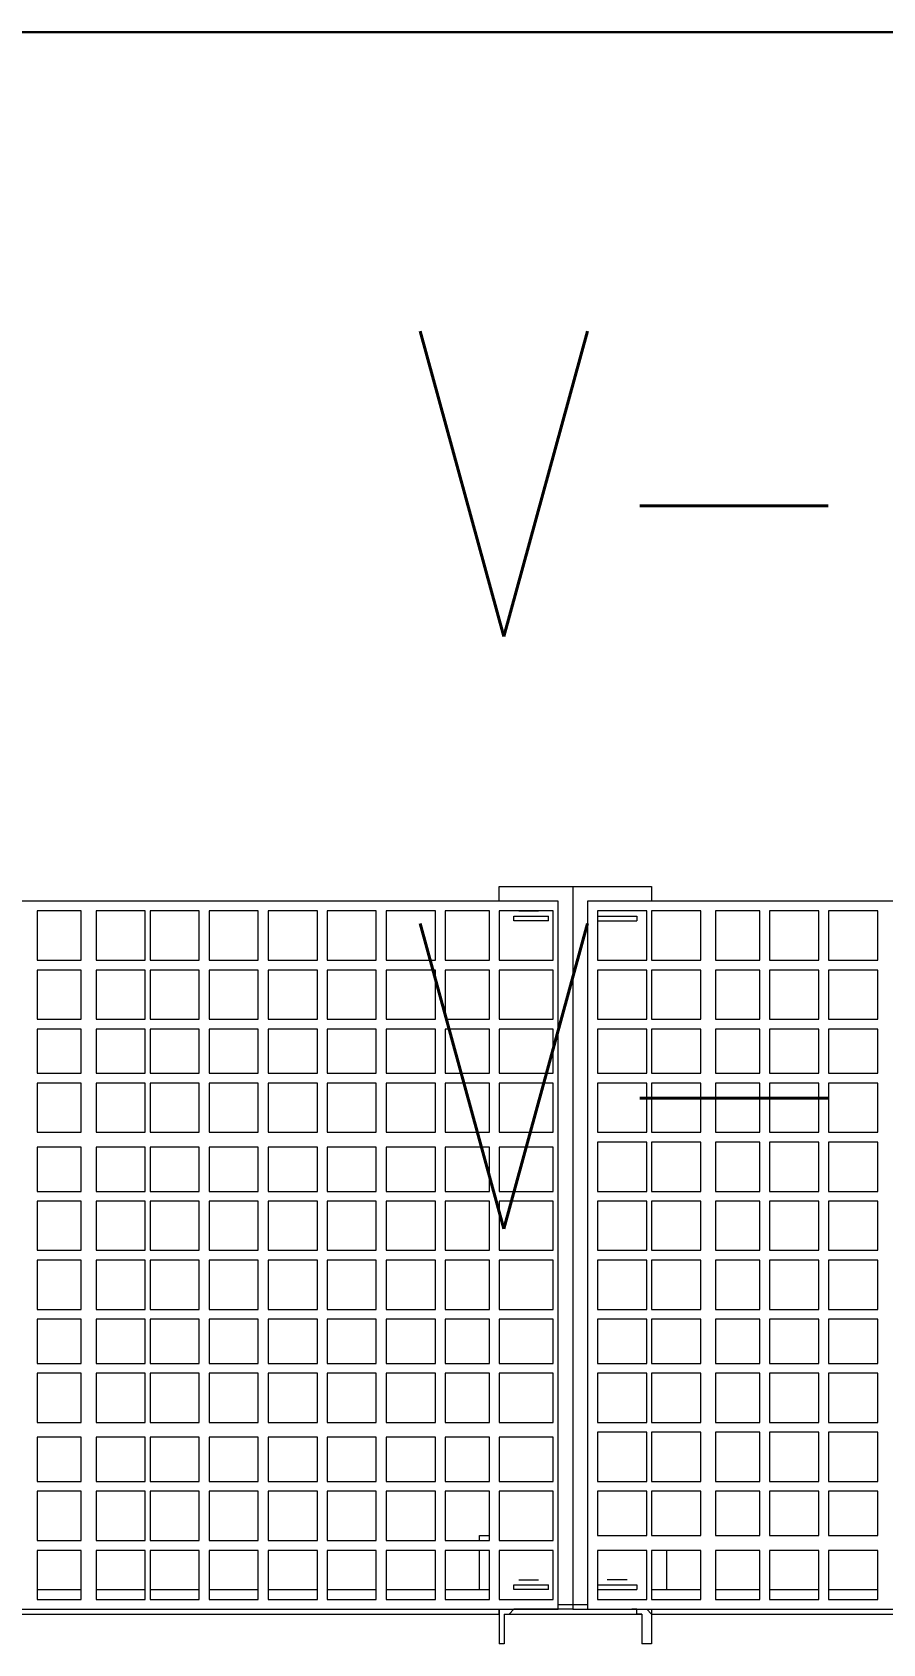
# Model space of a CAD drawing. Header units: metres. Extents: x -13621 to 152406, y -16073 to 22221.
# Drawn here: x 4027.2 to 4082.9, y 681.9 to 787.5 of the extents above; entities that cross this region are included whole.
import ezdxf

# ---------------------------------------------------------------- set-up
doc = ezdxf.new("R2010")
doc.units = ezdxf.units.M
doc.header["$LTSCALE"] = 100
doc.header["$MEASUREMENT"] = 0
doc.layers.get('0').update_dxf_attribs({"color": 9, "lineweight": 9})
for name, color, linetype, lineweight in [('32-ekipman', 9, 'Continuous', 9), ('Data  Tavan', 170, 'Continuous', 30), ('E-YAZI', 7, 'Continuous', 30)]:
    doc.layers.add(name, color=color, linetype=linetype, lineweight=lineweight)
doc.styles.add('E-YAZI', font='txttw.shx')

# ---------------------------------------------------------------- blocks, each defined once
blk = doc.blocks.new('h')
for points in [[(181755.48, -16359.83), (181756.12, -16359.83)], [(181755.48, -16362.09), (181755.48, -16359.83)], [(181756.12, -16361.77), (181756.12, -16359.83)], [(181765.14, -16359.83), (181765.46, -16359.83)], [(181765.14, -16361.77), (181765.14, -16359.83)], [(181765.46, -16362.09), (181765.46, -16359.83)], [(181755.48, -16361.77), (181698.13, -16361.77)], [(181755.48, -16361.77), (181755.8, -16362.09)], [(181764.82, -16361.77), (181756.12, -16361.77)], [(181756.12, -16361.77), (181756.12, -16361.77), (181756.44, -16361.77), (181756.44, -16362.09), (181756.77, -16362.09)], [(181765.14, -16361.77), (181765.14, -16361.77), (181764.82, -16361.77), (181764.5, -16362.09)], [(181818.94, -16361.77), (181765.46, -16361.77)], [(181765.46, -16361.77), (181765.46, -16362.09)], [(181759.67, -16362.09), (181694.27, -16362.09)], [(181743.88, -16362.73), (181740.66, -16362.73)], [(181740.66, -16362.73), (181740.66, -16365.95)], [(181743.88, -16365.95), (181743.88, -16362.73)], [(181747.75, -16362.73), (181744.52, -16362.73)], [(181744.52, -16362.73), (181744.52, -16365.95)], [(181747.75, -16365.95), (181747.75, -16362.73)], [(181751.29, -16362.73), (181748.39, -16362.73)], [(181748.39, -16362.73), (181748.39, -16365.95)], [(181751.29, -16365.95), (181751.29, -16362.73)], [(181755.48, -16362.73), (181752.26, -16362.73)], [(181752.26, -16362.73), (181752.26, -16365.95)], [(181755.48, -16365.95), (181755.48, -16362.73)], [(181759.02, -16362.73), (181755.8, -16362.73)], [(181755.8, -16362.73), (181755.8, -16365.95)], [(181760.63, -16362.09), (181756.77, -16362.09)], [(181759.02, -16365.95), (181759.02, -16362.73)], [(181759.67, -16408.48), (181759.67, -16362.09)], [(181761.6, -16362.41), (181759.67, -16362.41)], [(181760.63, -16362.09), (181764.5, -16362.09)], [(181760.63, -16409.45), (181760.63, -16362.09)], [(181760.63, -16409.45), (181760.63, -16362.09)], [(181823.45, -16362.09), (181761.6, -16362.09)], [(181761.6, -16362.09), (181761.6, -16408.48)], [(181765.46, -16362.73), (181761.92, -16362.73)], [(181761.92, -16362.73), (181761.92, -16365.95)], [(181765.46, -16365.95), (181765.46, -16362.73)], [(181769.01, -16362.73), (181766.11, -16362.73)], [(181766.11, -16362.73), (181766.11, -16365.95)], [(181769.01, -16365.95), (181769.01, -16362.73)], [(181772.87, -16362.73), (181769.65, -16362.73)], [(181769.65, -16362.73), (181769.65, -16365.95)], [(181772.87, -16365.95), (181772.87, -16362.73)], [(181776.74, -16362.73), (181773.52, -16362.73)], [(181773.52, -16362.73), (181773.52, -16365.95)], [(181776.74, -16365.95), (181776.74, -16362.73)], [(181780.61, -16362.73), (181777.38, -16362.73)], [(181777.38, -16362.73), (181777.38, -16365.95)], [(181780.61, -16365.95), (181780.61, -16362.73)], [(181784.47, -16362.73), (181781.25, -16362.73)], [(181781.25, -16362.73), (181781.25, -16365.95)], [(181784.47, -16365.95), (181784.47, -16362.73)], [(181788.34, -16362.73), (181785.12, -16362.73)], [(181785.12, -16362.73), (181785.12, -16365.95)], [(181788.34, -16365.95), (181788.34, -16362.73)], [(181791.88, -16362.73), (181788.66, -16362.73)], [(181788.66, -16362.73), (181788.66, -16365.95)], [(181791.88, -16365.95), (181791.88, -16362.73)], [(181795.75, -16362.73), (181792.85, -16362.73)], [(181792.85, -16362.73), (181792.85, -16365.95)], [(181795.75, -16365.95), (181795.75, -16362.73)], [(181743.88, -16363.38), (181740.66, -16363.38)], [(181747.75, -16363.38), (181744.52, -16363.38)], [(181751.29, -16363.38), (181748.39, -16363.38)], [(181755.48, -16363.38), (181752.26, -16363.38)], [(181754.51, -16365.95), (181754.51, -16363.38)], [(181759.02, -16363.38), (181756.44, -16363.38)], [(181756.44, -16363.7), (181756.44, -16363.38)], [(181759.02, -16363.7), (181756.44, -16363.7)], [(181758.38, -16363.38), (181757.09, -16363.38)], [(181759.02, -16363.7), (181759.02, -16363.38)], [(181762.24, -16363.38), (181764.5, -16363.38)], [(181762.24, -16363.38), (181762.24, -16363.7)], [(181764.5, -16363.7), (181762.24, -16363.7)], [(181762.89, -16363.38), (181764.18, -16363.38)], [(181764.5, -16363.38), (181764.5, -16363.7)], [(181769.01, -16363.38), (181766.11, -16363.38)], [(181766.75, -16363.38), (181766.75, -16365.95)], [(181772.87, -16363.38), (181769.65, -16363.38)], [(181776.74, -16363.38), (181773.52, -16363.38)], [(181780.61, -16363.38), (181777.38, -16363.38)], [(181784.47, -16363.38), (181781.25, -16363.38)], [(181788.34, -16363.38), (181785.12, -16363.38)], [(181791.88, -16363.38), (181788.66, -16363.38)], [(181795.75, -16363.38), (181792.85, -16363.38)], [(181757.09, -16364.02), (181758.38, -16364.02)], [(181764.18, -16364.02), (181762.89, -16364.02)], [(181740.66, -16365.95), (181743.88, -16365.95)], [(181744.52, -16365.95), (181747.75, -16365.95)], [(181748.39, -16365.95), (181751.29, -16365.95)], [(181752.26, -16365.95), (181755.48, -16365.95)], [(181755.8, -16365.95), (181759.02, -16365.95)], [(181761.92, -16365.95), (181765.46, -16365.95)], [(181766.11, -16365.95), (181769.01, -16365.95)], [(181769.65, -16365.95), (181772.87, -16365.95)], [(181773.52, -16365.95), (181776.74, -16365.95)], [(181777.38, -16365.95), (181780.61, -16365.95)], [(181781.25, -16365.95), (181784.47, -16365.95)], [(181785.12, -16365.95), (181788.34, -16365.95)], [(181788.66, -16365.95), (181791.88, -16365.95)], [(181792.85, -16365.95), (181795.75, -16365.95)], [(181743.88, -16366.92), (181740.66, -16366.92)], [(181740.66, -16366.92), (181740.66, -16369.82)], [(181743.88, -16369.82), (181743.88, -16366.92)], [(181747.75, -16366.92), (181744.52, -16366.92)], [(181744.52, -16366.92), (181744.52, -16369.82)], [(181747.75, -16369.82), (181747.75, -16366.92)], [(181751.29, -16366.92), (181748.39, -16366.92)], [(181748.39, -16366.92), (181748.39, -16369.82)], [(181751.29, -16369.82), (181751.29, -16366.92)], [(181755.48, -16366.92), (181752.26, -16366.92)], [(181752.26, -16366.92), (181752.26, -16369.82)], [(181755.48, -16366.92), (181754.51, -16366.92)], [(181755.48, -16369.82), (181755.48, -16366.92)], [(181759.02, -16366.92), (181755.8, -16366.92)], [(181755.8, -16366.92), (181755.8, -16369.82)], [(181759.02, -16369.82), (181759.02, -16366.92)], [(181765.46, -16366.6), (181761.92, -16366.6)], [(181761.92, -16366.6), (181761.92, -16369.82)], [(181765.46, -16369.82), (181765.46, -16366.6)], [(181769.01, -16366.6), (181766.11, -16366.6)], [(181766.11, -16366.6), (181766.11, -16369.82)], [(181766.75, -16366.92), (181766.11, -16366.92)], [(181766.75, -16366.6), (181766.75, -16366.92)], [(181769.01, -16369.82), (181769.01, -16366.6)], [(181772.87, -16366.6), (181769.65, -16366.6)], [(181769.65, -16366.6), (181769.65, -16369.82)], [(181772.87, -16369.82), (181772.87, -16366.6)], [(181776.74, -16366.6), (181773.52, -16366.6)], [(181773.52, -16366.6), (181773.52, -16369.82)], [(181776.74, -16369.82), (181776.74, -16366.6)], [(181780.61, -16366.6), (181777.38, -16366.6)], [(181777.38, -16366.6), (181777.38, -16369.82)], [(181780.61, -16369.82), (181780.61, -16366.6)], [(181784.47, -16366.6), (181781.25, -16366.6)], [(181781.25, -16366.6), (181781.25, -16369.82)], [(181784.47, -16369.82), (181784.47, -16366.6)], [(181788.34, -16366.6), (181785.12, -16366.6)], [(181785.12, -16366.6), (181785.12, -16369.82)], [(181788.34, -16369.82), (181788.34, -16366.6)], [(181791.88, -16366.6), (181788.66, -16366.6)], [(181788.66, -16366.6), (181788.66, -16369.82)], [(181791.88, -16369.82), (181791.88, -16366.6)], [(181795.75, -16366.6), (181792.85, -16366.6)], [(181792.85, -16366.6), (181792.85, -16369.82)], [(181795.75, -16369.82), (181795.75, -16366.6)], [(181740.66, -16369.82), (181743.88, -16369.82)], [(181744.52, -16369.82), (181747.75, -16369.82)], [(181748.39, -16369.82), (181751.29, -16369.82)], [(181752.26, -16369.82), (181755.48, -16369.82)], [(181755.8, -16369.82), (181759.02, -16369.82)], [(181761.92, -16369.82), (181765.46, -16369.82)], [(181766.11, -16369.82), (181769.01, -16369.82)], [(181769.65, -16369.82), (181772.87, -16369.82)], [(181773.52, -16369.82), (181776.74, -16369.82)], [(181777.38, -16369.82), (181780.61, -16369.82)], [(181781.25, -16369.82), (181784.47, -16369.82)], [(181785.12, -16369.82), (181788.34, -16369.82)], [(181788.66, -16369.82), (181791.88, -16369.82)], [(181792.85, -16369.82), (181795.75, -16369.82)], [(181743.88, -16370.47), (181740.66, -16370.47)], [(181740.66, -16370.47), (181740.66, -16373.69)], [(181743.88, -16373.69), (181743.88, -16370.47)], [(181747.75, -16370.47), (181744.52, -16370.47)], [(181744.52, -16370.47), (181744.52, -16373.69)], [(181747.75, -16373.69), (181747.75, -16370.47)], [(181751.29, -16370.47), (181748.39, -16370.47)], [(181748.39, -16370.47), (181748.39, -16373.69)], [(181751.29, -16373.69), (181751.29, -16370.47)], [(181755.48, -16370.47), (181752.26, -16370.47)], [(181752.26, -16370.47), (181752.26, -16373.69)], [(181755.48, -16373.69), (181755.48, -16370.47)], [(181759.02, -16370.47), (181755.8, -16370.47)], [(181755.8, -16370.47), (181755.8, -16373.69)], [(181759.02, -16373.69), (181759.02, -16370.47)], [(181765.46, -16370.47), (181761.92, -16370.47)], [(181761.92, -16370.47), (181761.92, -16373.36)], [(181765.46, -16373.36), (181765.46, -16370.47)], [(181769.01, -16370.47), (181766.11, -16370.47)], [(181766.11, -16370.47), (181766.11, -16373.36)], [(181769.01, -16373.36), (181769.01, -16370.47)], [(181772.87, -16370.47), (181769.65, -16370.47)], [(181769.65, -16370.47), (181769.65, -16373.36)], [(181772.87, -16373.36), (181772.87, -16370.47)], [(181776.74, -16370.47), (181773.52, -16370.47)], [(181773.52, -16370.47), (181773.52, -16373.36)], [(181776.74, -16373.36), (181776.74, -16370.47)], [(181780.61, -16370.47), (181777.38, -16370.47)], [(181777.38, -16370.47), (181777.38, -16373.36)], [(181780.61, -16373.36), (181780.61, -16370.47)], [(181784.47, -16370.47), (181781.25, -16370.47)], [(181781.25, -16370.47), (181781.25, -16373.36)], [(181784.47, -16373.36), (181784.47, -16370.47)], [(181788.34, -16370.47), (181785.12, -16370.47)], [(181785.12, -16370.47), (181785.12, -16373.36)], [(181788.34, -16373.36), (181788.34, -16370.47)], [(181791.88, -16370.47), (181788.66, -16370.47)], [(181788.66, -16370.47), (181788.66, -16373.36)], [(181791.88, -16373.36), (181791.88, -16370.47)], [(181795.75, -16370.47), (181792.85, -16370.47)], [(181792.85, -16370.47), (181792.85, -16373.36)], [(181795.75, -16373.36), (181795.75, -16370.47)], [(181761.92, -16373.36), (181765.46, -16373.36)], [(181766.11, -16373.36), (181769.01, -16373.36)], [(181769.65, -16373.36), (181772.87, -16373.36)], [(181773.52, -16373.36), (181776.74, -16373.36)], [(181777.38, -16373.36), (181780.61, -16373.36)], [(181781.25, -16373.36), (181784.47, -16373.36)], [(181785.12, -16373.36), (181788.34, -16373.36)], [(181788.66, -16373.36), (181791.88, -16373.36)], [(181792.85, -16373.36), (181795.75, -16373.36)], [(181740.66, -16373.69), (181743.88, -16373.69)], [(181743.88, -16374.33), (181740.66, -16374.33)], [(181740.66, -16374.33), (181740.66, -16377.55)], [(181743.88, -16377.55), (181743.88, -16374.33)], [(181744.52, -16373.69), (181747.75, -16373.69)], [(181747.75, -16374.33), (181744.52, -16374.33)], [(181744.52, -16374.33), (181744.52, -16377.55)], [(181747.75, -16377.55), (181747.75, -16374.33)], [(181748.39, -16373.69), (181751.29, -16373.69)], [(181751.29, -16374.33), (181748.39, -16374.33)], [(181748.39, -16374.33), (181748.39, -16377.55)], [(181751.29, -16377.55), (181751.29, -16374.33)], [(181752.26, -16373.69), (181755.48, -16373.69)], [(181755.48, -16374.33), (181752.26, -16374.33)], [(181752.26, -16374.33), (181752.26, -16377.55)], [(181755.48, -16377.55), (181755.48, -16374.33)], [(181755.8, -16373.69), (181759.02, -16373.69)], [(181759.02, -16374.33), (181755.8, -16374.33)], [(181755.8, -16374.33), (181755.8, -16377.55)], [(181759.02, -16377.55), (181759.02, -16374.33)], [(181765.46, -16374.33), (181761.92, -16374.33)], [(181761.92, -16374.33), (181761.92, -16377.55)], [(181765.46, -16377.55), (181765.46, -16374.33)], [(181769.01, -16374.33), (181766.11, -16374.33)], [(181766.11, -16374.33), (181766.11, -16377.55)], [(181769.01, -16377.55), (181769.01, -16374.33)], [(181772.87, -16374.33), (181769.65, -16374.33)], [(181769.65, -16374.33), (181769.65, -16377.55)], [(181772.87, -16377.55), (181772.87, -16374.33)], [(181776.74, -16374.33), (181773.52, -16374.33)], [(181773.52, -16374.33), (181773.52, -16377.55)], [(181776.74, -16377.55), (181776.74, -16374.33)], [(181780.61, -16374.33), (181777.38, -16374.33)], [(181777.38, -16374.33), (181777.38, -16377.55)], [(181780.61, -16377.55), (181780.61, -16374.33)], [(181784.47, -16374.33), (181781.25, -16374.33)], [(181781.25, -16374.33), (181781.25, -16377.55)], [(181784.47, -16377.55), (181784.47, -16374.33)], [(181788.34, -16374.33), (181785.12, -16374.33)], [(181785.12, -16374.33), (181785.12, -16377.55)], [(181788.34, -16377.55), (181788.34, -16374.33)], [(181791.88, -16374.33), (181788.66, -16374.33)], [(181788.66, -16374.33), (181788.66, -16377.55)], [(181791.88, -16377.55), (181791.88, -16374.33)], [(181795.75, -16374.33), (181792.85, -16374.33)], [(181792.85, -16374.33), (181792.85, -16377.55)], [(181795.75, -16377.55), (181795.75, -16374.33)], [(181740.66, -16377.55), (181743.88, -16377.55)], [(181744.52, -16377.55), (181747.75, -16377.55)], [(181748.39, -16377.55), (181751.29, -16377.55)], [(181752.26, -16377.55), (181755.48, -16377.55)], [(181755.8, -16377.55), (181759.02, -16377.55)], [(181761.92, -16377.55), (181765.46, -16377.55)], [(181766.11, -16377.55), (181769.01, -16377.55)], [(181769.65, -16377.55), (181772.87, -16377.55)], [(181773.52, -16377.55), (181776.74, -16377.55)], [(181777.38, -16377.55), (181780.61, -16377.55)], [(181781.25, -16377.55), (181784.47, -16377.55)], [(181785.12, -16377.55), (181788.34, -16377.55)], [(181788.66, -16377.55), (181791.88, -16377.55)], [(181792.85, -16377.55), (181795.75, -16377.55)], [(181743.88, -16378.2), (181740.66, -16378.2)], [(181740.66, -16378.2), (181740.66, -16381.1)], [(181743.88, -16381.1), (181743.88, -16378.2)], [(181747.75, -16378.2), (181744.52, -16378.2)], [(181744.52, -16378.2), (181744.52, -16381.1)], [(181747.75, -16381.1), (181747.75, -16378.2)], [(181751.29, -16378.2), (181748.39, -16378.2)], [(181748.39, -16378.2), (181748.39, -16381.1)], [(181751.29, -16381.1), (181751.29, -16378.2)], [(181755.48, -16378.2), (181752.26, -16378.2)], [(181752.26, -16378.2), (181752.26, -16381.1)], [(181755.48, -16381.1), (181755.48, -16378.2)], [(181759.02, -16378.2), (181755.8, -16378.2)], [(181755.8, -16378.2), (181755.8, -16381.1)], [(181759.02, -16381.1), (181759.02, -16378.2)], [(181765.46, -16378.2), (181761.92, -16378.2)], [(181761.92, -16378.2), (181761.92, -16381.1)], [(181765.46, -16381.1), (181765.46, -16378.2)], [(181769.01, -16378.2), (181766.11, -16378.2)], [(181766.11, -16378.2), (181766.11, -16381.1)], [(181769.01, -16381.1), (181769.01, -16378.2)], [(181772.87, -16378.2), (181769.65, -16378.2)], [(181769.65, -16378.2), (181769.65, -16381.1)], [(181772.87, -16381.1), (181772.87, -16378.2)], [(181776.74, -16378.2), (181773.52, -16378.2)], [(181773.52, -16378.2), (181773.52, -16381.1)], [(181776.74, -16381.1), (181776.74, -16378.2)], [(181780.61, -16378.2), (181777.38, -16378.2)], [(181777.38, -16378.2), (181777.38, -16381.1)], [(181780.61, -16381.1), (181780.61, -16378.2)], [(181784.47, -16378.2), (181781.25, -16378.2)], [(181781.25, -16378.2), (181781.25, -16381.1)], [(181784.47, -16381.1), (181784.47, -16378.2)], [(181788.34, -16378.2), (181785.12, -16378.2)], [(181785.12, -16378.2), (181785.12, -16381.1)], [(181788.34, -16381.1), (181788.34, -16378.2)], [(181791.88, -16378.2), (181788.66, -16378.2)], [(181788.66, -16378.2), (181788.66, -16381.1)], [(181791.88, -16381.1), (181791.88, -16378.2)], [(181795.75, -16378.2), (181792.85, -16378.2)], [(181792.85, -16378.2), (181792.85, -16381.1)], [(181795.75, -16381.1), (181795.75, -16378.2)], [(181740.66, -16381.1), (181743.88, -16381.1)], [(181743.88, -16381.74), (181740.66, -16381.74)], [(181740.66, -16381.74), (181740.66, -16384.96)], [(181743.88, -16384.96), (181743.88, -16381.74)], [(181744.52, -16381.1), (181747.75, -16381.1)], [(181747.75, -16381.74), (181744.52, -16381.74)], [(181744.52, -16381.74), (181744.52, -16384.96)], [(181747.75, -16384.96), (181747.75, -16381.74)], [(181748.39, -16381.1), (181751.29, -16381.1)], [(181751.29, -16381.74), (181748.39, -16381.74)], [(181748.39, -16381.74), (181748.39, -16384.96)], [(181751.29, -16384.96), (181751.29, -16381.74)], [(181752.26, -16381.1), (181755.48, -16381.1)], [(181755.48, -16381.74), (181752.26, -16381.74)], [(181752.26, -16381.74), (181752.26, -16384.96)], [(181755.48, -16384.96), (181755.48, -16381.74)], [(181755.8, -16381.1), (181759.02, -16381.1)], [(181759.02, -16381.74), (181755.8, -16381.74)], [(181755.8, -16381.74), (181755.8, -16384.96)], [(181759.02, -16384.96), (181759.02, -16381.74)], [(181761.92, -16381.1), (181765.46, -16381.1)], [(181765.46, -16381.74), (181761.92, -16381.74)], [(181761.92, -16381.74), (181761.92, -16384.96)], [(181765.46, -16384.96), (181765.46, -16381.74)], [(181766.11, -16381.1), (181769.01, -16381.1)], [(181769.01, -16381.74), (181766.11, -16381.74)], [(181766.11, -16381.74), (181766.11, -16384.96)], [(181769.01, -16384.96), (181769.01, -16381.74)], [(181769.65, -16381.1), (181772.87, -16381.1)], [(181772.87, -16381.74), (181769.65, -16381.74)], [(181769.65, -16381.74), (181769.65, -16384.96)], [(181772.87, -16384.96), (181772.87, -16381.74)], [(181773.52, -16381.1), (181776.74, -16381.1)], [(181776.74, -16381.74), (181773.52, -16381.74)], [(181773.52, -16381.74), (181773.52, -16384.96)], [(181776.74, -16384.96), (181776.74, -16381.74)], [(181777.38, -16381.1), (181780.61, -16381.1)], [(181780.61, -16381.74), (181777.38, -16381.74)], [(181777.38, -16381.74), (181777.38, -16384.96)], [(181780.61, -16384.96), (181780.61, -16381.74)], [(181781.25, -16381.1), (181784.47, -16381.1)], [(181784.47, -16381.74), (181781.25, -16381.74)], [(181781.25, -16381.74), (181781.25, -16384.96)], [(181784.47, -16384.96), (181784.47, -16381.74)], [(181785.12, -16381.1), (181788.34, -16381.1)], [(181788.34, -16381.74), (181785.12, -16381.74)], [(181785.12, -16381.74), (181785.12, -16384.96)], [(181788.34, -16384.96), (181788.34, -16381.74)], [(181788.66, -16381.1), (181791.88, -16381.1)], [(181791.88, -16381.74), (181788.66, -16381.74)], [(181788.66, -16381.74), (181788.66, -16384.96)], [(181791.88, -16384.96), (181791.88, -16381.74)], [(181792.85, -16381.1), (181795.75, -16381.1)], [(181795.75, -16381.74), (181792.85, -16381.74)], [(181792.85, -16381.74), (181792.85, -16384.96)], [(181795.75, -16384.96), (181795.75, -16381.74)], [(181740.66, -16384.96), (181743.88, -16384.96)], [(181744.52, -16384.96), (181747.75, -16384.96)], [(181748.39, -16384.96), (181751.29, -16384.96)], [(181752.26, -16384.96), (181755.48, -16384.96)], [(181755.8, -16384.96), (181759.02, -16384.96)], [(181761.92, -16384.96), (181765.46, -16384.96)], [(181766.11, -16384.96), (181769.01, -16384.96)], [(181769.65, -16384.96), (181772.87, -16384.96)], [(181773.52, -16384.96), (181776.74, -16384.96)], [(181777.38, -16384.96), (181780.61, -16384.96)], [(181781.25, -16384.96), (181784.47, -16384.96)], [(181785.12, -16384.96), (181788.34, -16384.96)], [(181788.66, -16384.96), (181791.88, -16384.96)], [(181792.85, -16384.96), (181795.75, -16384.96)], [(181743.88, -16385.61), (181740.66, -16385.61)], [(181740.66, -16385.61), (181740.66, -16388.83)], [(181743.88, -16388.83), (181743.88, -16385.61)], [(181747.75, -16385.61), (181744.52, -16385.61)], [(181744.52, -16385.61), (181744.52, -16388.83)], [(181747.75, -16388.83), (181747.75, -16385.61)], [(181751.29, -16385.61), (181748.39, -16385.61)], [(181748.39, -16385.61), (181748.39, -16388.83)], [(181751.29, -16388.83), (181751.29, -16385.61)], [(181755.48, -16385.61), (181752.26, -16385.61)], [(181752.26, -16385.61), (181752.26, -16388.83)], [(181755.48, -16388.83), (181755.48, -16385.61)], [(181759.02, -16385.61), (181755.8, -16385.61)], [(181755.8, -16385.61), (181755.8, -16388.83)], [(181759.02, -16388.83), (181759.02, -16385.61)], [(181765.46, -16385.61), (181761.92, -16385.61)], [(181761.92, -16385.61), (181761.92, -16388.83)], [(181765.46, -16388.83), (181765.46, -16385.61)], [(181769.01, -16385.61), (181766.11, -16385.61)], [(181766.11, -16385.61), (181766.11, -16388.83)], [(181769.01, -16388.83), (181769.01, -16385.61)], [(181772.87, -16385.61), (181769.65, -16385.61)], [(181769.65, -16385.61), (181769.65, -16388.83)], [(181772.87, -16388.83), (181772.87, -16385.61)], [(181776.74, -16385.61), (181773.52, -16385.61)], [(181773.52, -16385.61), (181773.52, -16388.83)], [(181776.74, -16388.83), (181776.74, -16385.61)], [(181780.61, -16385.61), (181777.38, -16385.61)], [(181777.38, -16385.61), (181777.38, -16388.83)], [(181780.61, -16388.83), (181780.61, -16385.61)], [(181784.47, -16385.61), (181781.25, -16385.61)], [(181781.25, -16385.61), (181781.25, -16388.83)], [(181784.47, -16388.83), (181784.47, -16385.61)], [(181788.34, -16385.61), (181785.12, -16385.61)], [(181785.12, -16385.61), (181785.12, -16388.83)], [(181788.34, -16388.83), (181788.34, -16385.61)], [(181791.88, -16385.61), (181788.66, -16385.61)], [(181788.66, -16385.61), (181788.66, -16388.83)], [(181791.88, -16388.83), (181791.88, -16385.61)], [(181795.75, -16385.61), (181792.85, -16385.61)], [(181792.85, -16385.61), (181792.85, -16388.83)], [(181795.75, -16388.83), (181795.75, -16385.61)], [(181740.66, -16388.83), (181743.88, -16388.83)], [(181744.52, -16388.83), (181747.75, -16388.83)], [(181748.39, -16388.83), (181751.29, -16388.83)], [(181752.26, -16388.83), (181755.48, -16388.83)], [(181755.8, -16388.83), (181759.02, -16388.83)], [(181761.92, -16388.83), (181765.46, -16388.83)], [(181766.11, -16388.83), (181769.01, -16388.83)], [(181769.65, -16388.83), (181772.87, -16388.83)], [(181773.52, -16388.83), (181776.74, -16388.83)], [(181777.38, -16388.83), (181780.61, -16388.83)], [(181781.25, -16388.83), (181784.47, -16388.83)], [(181785.12, -16388.83), (181788.34, -16388.83)], [(181788.66, -16388.83), (181791.88, -16388.83)], [(181792.85, -16388.83), (181795.75, -16388.83)], [(181743.88, -16389.47), (181740.66, -16389.47)], [(181740.66, -16389.47), (181740.66, -16392.69)], [(181743.88, -16392.69), (181743.88, -16389.47)], [(181747.75, -16389.47), (181744.52, -16389.47)], [(181744.52, -16389.47), (181744.52, -16392.69)], [(181747.75, -16392.69), (181747.75, -16389.47)], [(181751.29, -16389.47), (181748.39, -16389.47)], [(181748.39, -16389.47), (181748.39, -16392.69)], [(181751.29, -16392.69), (181751.29, -16389.47)], [(181755.48, -16389.47), (181752.26, -16389.47)], [(181752.26, -16389.47), (181752.26, -16392.69)], [(181755.48, -16392.69), (181755.48, -16389.47)], [(181759.02, -16389.47), (181755.8, -16389.47)], [(181755.8, -16389.47), (181755.8, -16392.69)], [(181759.02, -16392.69), (181759.02, -16389.47)], [(181765.46, -16389.47), (181761.92, -16389.47)], [(181761.92, -16389.47), (181761.92, -16392.37)], [(181765.46, -16392.37), (181765.46, -16389.47)], [(181769.01, -16389.47), (181766.11, -16389.47)], [(181766.11, -16389.47), (181766.11, -16392.37)], [(181769.01, -16392.37), (181769.01, -16389.47)], [(181772.87, -16389.47), (181769.65, -16389.47)], [(181769.65, -16389.47), (181769.65, -16392.37)], [(181772.87, -16392.37), (181772.87, -16389.47)], [(181776.74, -16389.47), (181773.52, -16389.47)], [(181773.52, -16389.47), (181773.52, -16392.37)], [(181776.74, -16392.37), (181776.74, -16389.47)], [(181780.61, -16389.47), (181777.38, -16389.47)], [(181777.38, -16389.47), (181777.38, -16392.37)], [(181780.61, -16392.37), (181780.61, -16389.47)], [(181784.47, -16389.47), (181781.25, -16389.47)], [(181781.25, -16389.47), (181781.25, -16392.37)], [(181784.47, -16392.37), (181784.47, -16389.47)], [(181788.34, -16389.47), (181785.12, -16389.47)], [(181785.12, -16389.47), (181785.12, -16392.37)], [(181788.34, -16392.37), (181788.34, -16389.47)], [(181791.88, -16389.47), (181788.66, -16389.47)], [(181788.66, -16389.47), (181788.66, -16392.37)], [(181791.88, -16392.37), (181791.88, -16389.47)], [(181795.75, -16389.47), (181792.85, -16389.47)], [(181792.85, -16389.47), (181792.85, -16392.37)], [(181795.75, -16392.37), (181795.75, -16389.47)], [(181761.92, -16392.37), (181765.46, -16392.37)], [(181766.11, -16392.37), (181769.01, -16392.37)], [(181769.65, -16392.37), (181772.87, -16392.37)], [(181773.52, -16392.37), (181776.74, -16392.37)], [(181777.38, -16392.37), (181780.61, -16392.37)], [(181781.25, -16392.37), (181784.47, -16392.37)], [(181785.12, -16392.37), (181788.34, -16392.37)], [(181788.66, -16392.37), (181791.88, -16392.37)], [(181792.85, -16392.37), (181795.75, -16392.37)], [(181740.66, -16392.69), (181743.88, -16392.69)], [(181743.88, -16393.34), (181740.66, -16393.34)], [(181740.66, -16393.34), (181740.66, -16396.56)], [(181743.88, -16396.56), (181743.88, -16393.34)], [(181744.52, -16392.69), (181747.75, -16392.69)], [(181747.75, -16393.34), (181744.52, -16393.34)], [(181744.52, -16393.34), (181744.52, -16396.56)], [(181747.75, -16396.56), (181747.75, -16393.34)], [(181748.39, -16392.69), (181751.29, -16392.69)], [(181751.29, -16393.34), (181748.39, -16393.34)], [(181748.39, -16393.34), (181748.39, -16396.56)], [(181751.29, -16396.56), (181751.29, -16393.34)], [(181752.26, -16392.69), (181755.48, -16392.69)], [(181755.48, -16393.34), (181752.26, -16393.34)], [(181752.26, -16393.34), (181752.26, -16396.56)], [(181755.48, -16396.56), (181755.48, -16393.34)], [(181755.8, -16392.69), (181759.02, -16392.69)], [(181759.02, -16393.34), (181755.8, -16393.34)], [(181755.8, -16393.34), (181755.8, -16396.56)], [(181759.02, -16396.56), (181759.02, -16393.34)], [(181765.46, -16393.34), (181761.92, -16393.34)], [(181761.92, -16393.34), (181761.92, -16396.56)], [(181765.46, -16396.56), (181765.46, -16393.34)], [(181769.01, -16393.34), (181766.11, -16393.34)], [(181766.11, -16393.34), (181766.11, -16396.56)], [(181769.01, -16396.56), (181769.01, -16393.34)], [(181772.87, -16393.34), (181769.65, -16393.34)], [(181769.65, -16393.34), (181769.65, -16396.56)], [(181772.87, -16396.56), (181772.87, -16393.34)], [(181776.74, -16393.34), (181773.52, -16393.34)], [(181773.52, -16393.34), (181773.52, -16396.56)], [(181776.74, -16396.56), (181776.74, -16393.34)], [(181780.61, -16393.34), (181777.38, -16393.34)], [(181777.38, -16393.34), (181777.38, -16396.56)], [(181780.61, -16396.56), (181780.61, -16393.34)], [(181784.47, -16393.34), (181781.25, -16393.34)], [(181781.25, -16393.34), (181781.25, -16396.56)], [(181784.47, -16396.56), (181784.47, -16393.34)], [(181788.34, -16393.34), (181785.12, -16393.34)], [(181785.12, -16393.34), (181785.12, -16396.56)], [(181788.34, -16396.56), (181788.34, -16393.34)], [(181791.88, -16393.34), (181788.66, -16393.34)], [(181788.66, -16393.34), (181788.66, -16396.56)], [(181791.88, -16396.56), (181791.88, -16393.34)], [(181795.75, -16393.34), (181792.85, -16393.34)], [(181792.85, -16393.34), (181792.85, -16396.56)], [(181795.75, -16396.56), (181795.75, -16393.34)], [(181740.66, -16396.56), (181743.88, -16396.56)], [(181744.52, -16396.56), (181747.75, -16396.56)], [(181748.39, -16396.56), (181751.29, -16396.56)], [(181752.26, -16396.56), (181755.48, -16396.56)], [(181755.8, -16396.56), (181759.02, -16396.56)], [(181761.92, -16396.56), (181765.46, -16396.56)], [(181766.11, -16396.56), (181769.01, -16396.56)], [(181769.65, -16396.56), (181772.87, -16396.56)], [(181773.52, -16396.56), (181776.74, -16396.56)], [(181777.38, -16396.56), (181780.61, -16396.56)], [(181781.25, -16396.56), (181784.47, -16396.56)], [(181785.12, -16396.56), (181788.34, -16396.56)], [(181788.66, -16396.56), (181791.88, -16396.56)], [(181792.85, -16396.56), (181795.75, -16396.56)], [(181743.88, -16397.21), (181740.66, -16397.21)], [(181740.66, -16397.21), (181740.66, -16400.1)], [(181743.88, -16400.1), (181743.88, -16397.21)], [(181747.75, -16397.21), (181744.52, -16397.21)], [(181744.52, -16397.21), (181744.52, -16400.1)], [(181747.75, -16400.1), (181747.75, -16397.21)], [(181751.29, -16397.21), (181748.39, -16397.21)], [(181748.39, -16397.21), (181748.39, -16400.1)], [(181751.29, -16400.1), (181751.29, -16397.21)], [(181755.48, -16397.21), (181752.26, -16397.21)], [(181752.26, -16397.21), (181752.26, -16400.1)], [(181755.48, -16400.1), (181755.48, -16397.21)], [(181759.02, -16397.21), (181755.8, -16397.21)], [(181755.8, -16397.21), (181755.8, -16400.1)], [(181759.02, -16400.1), (181759.02, -16397.21)], [(181765.46, -16397.21), (181761.92, -16397.21)], [(181761.92, -16397.21), (181761.92, -16400.1)], [(181765.46, -16400.1), (181765.46, -16397.21)], [(181769.01, -16397.21), (181766.11, -16397.21)], [(181766.11, -16397.21), (181766.11, -16400.1)], [(181769.01, -16400.1), (181769.01, -16397.21)], [(181772.87, -16397.21), (181769.65, -16397.21)], [(181769.65, -16397.21), (181769.65, -16400.1)], [(181772.87, -16400.1), (181772.87, -16397.21)], [(181776.74, -16397.21), (181773.52, -16397.21)], [(181773.52, -16397.21), (181773.52, -16400.1)], [(181776.74, -16400.1), (181776.74, -16397.21)], [(181780.61, -16397.21), (181777.38, -16397.21)], [(181777.38, -16397.21), (181777.38, -16400.1)], [(181780.61, -16400.1), (181780.61, -16397.21)], [(181784.47, -16397.21), (181781.25, -16397.21)], [(181781.25, -16397.21), (181781.25, -16400.1)], [(181784.47, -16400.1), (181784.47, -16397.21)], [(181788.34, -16397.21), (181785.12, -16397.21)], [(181785.12, -16397.21), (181785.12, -16400.1)], [(181788.34, -16400.1), (181788.34, -16397.21)], [(181791.88, -16397.21), (181788.66, -16397.21)], [(181788.66, -16397.21), (181788.66, -16400.1)], [(181791.88, -16400.1), (181791.88, -16397.21)], [(181795.75, -16397.21), (181792.85, -16397.21)], [(181792.85, -16397.21), (181792.85, -16400.1)], [(181795.75, -16400.1), (181795.75, -16397.21)], [(181740.66, -16400.1), (181743.88, -16400.1)], [(181743.88, -16400.75), (181740.66, -16400.75)], [(181740.66, -16400.75), (181740.66, -16403.97)], [(181743.88, -16403.97), (181743.88, -16400.75)], [(181744.52, -16400.1), (181747.75, -16400.1)], [(181747.75, -16400.75), (181744.52, -16400.75)], [(181744.52, -16400.75), (181744.52, -16403.97)], [(181747.75, -16403.97), (181747.75, -16400.75)], [(181748.39, -16400.1), (181751.29, -16400.1)], [(181751.29, -16400.75), (181748.39, -16400.75)], [(181748.39, -16400.75), (181748.39, -16403.97)], [(181751.29, -16403.97), (181751.29, -16400.75)], [(181752.26, -16400.1), (181755.48, -16400.1)], [(181755.48, -16400.75), (181752.26, -16400.75)], [(181752.26, -16400.75), (181752.26, -16403.97)], [(181755.48, -16403.97), (181755.48, -16400.75)], [(181755.8, -16400.1), (181759.02, -16400.1)], [(181759.02, -16400.75), (181755.8, -16400.75)], [(181755.8, -16400.75), (181755.8, -16403.97)], [(181759.02, -16403.97), (181759.02, -16400.75)], [(181761.92, -16400.1), (181765.46, -16400.1)], [(181765.46, -16400.75), (181761.92, -16400.75)], [(181761.92, -16400.75), (181761.92, -16403.97)], [(181765.46, -16403.97), (181765.46, -16400.75)], [(181766.11, -16400.1), (181769.01, -16400.1)], [(181769.01, -16400.75), (181766.11, -16400.75)], [(181766.11, -16400.75), (181766.11, -16403.97)], [(181769.01, -16403.97), (181769.01, -16400.75)], [(181769.65, -16400.1), (181772.87, -16400.1)], [(181772.87, -16400.75), (181769.65, -16400.75)], [(181769.65, -16400.75), (181769.65, -16403.97)], [(181772.87, -16403.97), (181772.87, -16400.75)], [(181773.52, -16400.1), (181776.74, -16400.1)], [(181776.74, -16400.75), (181773.52, -16400.75)], [(181773.52, -16400.75), (181773.52, -16403.97)], [(181776.74, -16403.97), (181776.74, -16400.75)], [(181777.38, -16400.1), (181780.61, -16400.1)], [(181780.61, -16400.75), (181777.38, -16400.75)], [(181777.38, -16400.75), (181777.38, -16403.97)], [(181780.61, -16403.97), (181780.61, -16400.75)], [(181781.25, -16400.1), (181784.47, -16400.1)], [(181784.47, -16400.75), (181781.25, -16400.75)], [(181781.25, -16400.75), (181781.25, -16403.97)], [(181784.47, -16403.97), (181784.47, -16400.75)], [(181785.12, -16400.1), (181788.34, -16400.1)], [(181788.34, -16400.75), (181785.12, -16400.75)], [(181785.12, -16400.75), (181785.12, -16403.97)], [(181788.34, -16403.97), (181788.34, -16400.75)], [(181788.66, -16400.1), (181791.88, -16400.1)], [(181791.88, -16400.75), (181788.66, -16400.75)], [(181788.66, -16400.75), (181788.66, -16403.97)], [(181791.88, -16403.97), (181791.88, -16400.75)], [(181792.85, -16400.1), (181795.75, -16400.1)], [(181795.75, -16400.75), (181792.85, -16400.75)], [(181792.85, -16400.75), (181792.85, -16403.97)], [(181795.75, -16403.97), (181795.75, -16400.75)], [(181740.66, -16403.97), (181743.88, -16403.97)], [(181744.52, -16403.97), (181747.75, -16403.97)], [(181748.39, -16403.97), (181751.29, -16403.97)], [(181752.26, -16403.97), (181755.48, -16403.97)], [(181755.8, -16403.97), (181759.02, -16403.97)], [(181761.92, -16403.97), (181765.46, -16403.97)], [(181766.11, -16403.97), (181769.01, -16403.97)], [(181769.65, -16403.97), (181772.87, -16403.97)], [(181773.52, -16403.97), (181776.74, -16403.97)], [(181777.38, -16403.97), (181780.61, -16403.97)], [(181781.25, -16403.97), (181784.47, -16403.97)], [(181785.12, -16403.97), (181788.34, -16403.97)], [(181788.66, -16403.97), (181791.88, -16403.97)], [(181792.85, -16403.97), (181795.75, -16403.97)], [(181743.88, -16404.61), (181740.66, -16404.61)], [(181740.66, -16404.61), (181740.66, -16407.84)], [(181743.88, -16407.84), (181743.88, -16404.61)], [(181747.75, -16404.61), (181744.52, -16404.61)], [(181744.52, -16404.61), (181744.52, -16407.84)], [(181747.75, -16407.84), (181747.75, -16404.61)], [(181751.29, -16404.61), (181748.39, -16404.61)], [(181748.39, -16404.61), (181748.39, -16407.84)], [(181751.29, -16407.84), (181751.29, -16404.61)], [(181755.48, -16404.61), (181752.26, -16404.61)], [(181752.26, -16404.61), (181752.26, -16407.84)], [(181755.48, -16407.84), (181755.48, -16404.61)], [(181759.02, -16404.61), (181755.8, -16404.61)], [(181755.8, -16404.61), (181755.8, -16407.84)], [(181759.02, -16407.84), (181759.02, -16404.61)], [(181765.46, -16404.61), (181761.92, -16404.61)], [(181761.92, -16404.61), (181761.92, -16407.84)], [(181765.46, -16407.84), (181765.46, -16404.61)], [(181769.01, -16404.61), (181766.11, -16404.61)], [(181766.11, -16404.61), (181766.11, -16407.84)], [(181769.01, -16407.84), (181769.01, -16404.61)], [(181772.87, -16404.61), (181769.65, -16404.61)], [(181769.65, -16404.61), (181769.65, -16407.84)], [(181772.87, -16407.84), (181772.87, -16404.61)], [(181776.74, -16404.61), (181773.52, -16404.61)], [(181773.52, -16404.61), (181773.52, -16407.84)], [(181776.74, -16407.84), (181776.74, -16404.61)], [(181780.61, -16404.61), (181777.38, -16404.61)], [(181777.38, -16404.61), (181777.38, -16407.84)], [(181780.61, -16407.84), (181780.61, -16404.61)], [(181784.47, -16404.61), (181781.25, -16404.61)], [(181781.25, -16404.61), (181781.25, -16407.84)], [(181784.47, -16407.84), (181784.47, -16404.61)], [(181788.34, -16404.61), (181785.12, -16404.61)], [(181785.12, -16404.61), (181785.12, -16407.84)], [(181788.34, -16407.84), (181788.34, -16404.61)], [(181791.88, -16404.61), (181788.66, -16404.61)], [(181788.66, -16404.61), (181788.66, -16407.84)], [(181791.88, -16407.84), (181791.88, -16404.61)], [(181795.75, -16404.61), (181792.85, -16404.61)], [(181792.85, -16404.61), (181792.85, -16407.84)], [(181795.75, -16407.84), (181795.75, -16404.61)], [(181759.02, -16407.19), (181756.44, -16407.19)], [(181756.44, -16407.51), (181756.44, -16407.19)], [(181758.38, -16407.19), (181757.09, -16407.19)], [(181759.02, -16407.51), (181759.02, -16407.19)], [(181762.24, -16407.19), (181764.5, -16407.19)], [(181762.24, -16407.19), (181762.24, -16407.51)], [(181762.89, -16407.19), (181764.18, -16407.19)], [(181764.5, -16407.19), (181764.5, -16407.51)], [(181740.66, -16407.84), (181743.88, -16407.84)], [(181744.52, -16407.84), (181747.75, -16407.84)], [(181748.39, -16407.84), (181751.29, -16407.84)], [(181752.26, -16407.84), (181755.48, -16407.84)], [(181755.8, -16407.84), (181759.02, -16407.84)], [(181759.02, -16407.51), (181756.44, -16407.51)], [(181757.09, -16407.84), (181758.38, -16407.84)], [(181761.92, -16407.84), (181765.46, -16407.84)], [(181764.5, -16407.51), (181762.24, -16407.51)], [(181764.18, -16407.84), (181762.89, -16407.84)], [(181766.11, -16407.84), (181769.01, -16407.84)], [(181769.65, -16407.84), (181772.87, -16407.84)], [(181773.52, -16407.84), (181776.74, -16407.84)], [(181777.38, -16407.84), (181780.61, -16407.84)], [(181781.25, -16407.84), (181784.47, -16407.84)], [(181785.12, -16407.84), (181788.34, -16407.84)], [(181788.66, -16407.84), (181791.88, -16407.84)], [(181792.85, -16407.84), (181795.75, -16407.84)], [(181694.27, -16408.48), (181759.67, -16408.48)], [(181755.48, -16409.45), (181755.48, -16408.48)], [(181761.6, -16408.48), (181823.45, -16408.48)], [(181765.46, -16408.48), (181765.46, -16409.45)], [(181765.46, -16409.45), (181755.48, -16409.45)]]:
    blk.add_lwpolyline(points)
blk = doc.blocks.new('2.bod.Mimari')
at = {"layer": '32-ekipman', "ltscale": 2, "rotation": 180}
blk.add_blockref('h', (185823.25, -24307.96), dxfattribs=at)

msp = doc.modelspace()

# ---------------------------------------------------------------- linework, layer by layer
at = {"layer": 'Data  Tavan'}
msp.add_line((3648.09, 787.46), (4371.24, 787.46), dxfattribs=at)

# ---------------------------------------------------------------- block references
msp.add_blockref('2.bod.Mimari', (0, 8630))

# ---------------------------------------------------------------- texts
at = {"layer": 'E-YAZI', "color": 6, "style": 'E-YAZI', "width": 0.8}
for s, p in [('V-1B LF72', (4051.91, 747.86)), ('V-1B LF73', (4051.91, 709.05))]:
    msp.add_text(s, height=20, dxfattribs=at).set_placement(p)

doc.saveas('drawing.dxf')
